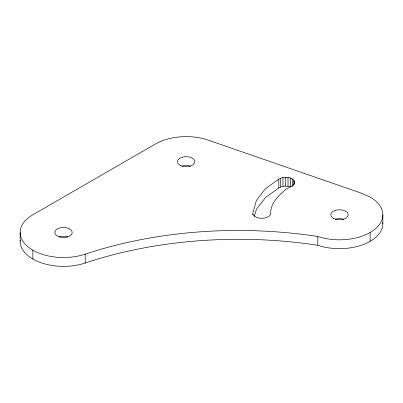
<?xml version="1.0" encoding="UTF-8"?>
<svg xmlns="http://www.w3.org/2000/svg" width="403" height="403" viewBox="0 0 403 403"><rect width="100%" height="100%" fill="white"/><g stroke="black" fill="none" stroke-linecap="round" stroke-linejoin="round"><path stroke-width="0.6" d="M254.414 216.371L256.368 209.333L265.607 197.399L278.811 188.015C282.216 185.859 286.573 185.677 290.361 186.841L290.361 177.99C286.573 176.826 282.216 177.008 278.811 179.164L265.607 188.549L256.368 200.482L252.792 213.389L252.898 215.162M290.361 177.99L292.336 178.917L293.782 180.131L294.573 181.531L294.653 183.002C293.298 186.791 288.493 187.294 285.631 189.521C278.453 195.606 270.272 203.409 270.725 213.595A9.002 5.199 0 0 1 262.106 218.29A9.002 5.199 0 0 1 252.898 213.983M317.801 236.46C291.545 232.491 265.013 230.526 238.46 230.44A306.668 177.053 0 0 0 85.199 254.162A43.363 25.036 0 0 1 29.112 247.724A43.363 25.036 0 0 1 32.85 214.779L155.503 143.962A43.363 25.036 0 0 1 207.852 139.987L361.169 193.097L370.15 197.072A43.363 25.036 0 0 1 373.888 230.017A43.363 25.036 0 0 1 317.801 236.46L317.801 245.311A306.668 177.053 0 0 0 85.199 263.013A43.363 25.036 0 0 1 40.95 262.711A43.363 25.036 0 0 1 20.2 240.148M382.85 214.779L382.85 223.63M370.15 232.481L370.15 241.332M294.653 183.002L294.653 184.181M294.573 181.531L294.573 183.889M293.782 180.131L293.782 185.44M292.336 178.917L292.336 186.589M288.009 177.421L288.009 186.272M285.475 177.26L285.475 186.11M282.966 177.511L282.966 186.367M280.684 178.166L280.684 187.017M278.811 179.164L278.811 188.015M85.199 254.162L85.199 263.013M32.85 250.182L32.85 259.038M20.15 232.481L20.15 241.332M382.8 222.446A43.363 25.036 0 0 1 362.05 245.009A43.363 25.036 0 0 1 317.801 245.311M181.834 166.182A8.675 5.007 0 0 1 190.503 166.182M59.181 236.994A8.675 5.007 0 0 1 67.85 236.994M335.15 219.292A8.675 5.007 0 0 1 343.819 219.292M59.181 236.818A8.675 5.007 0 0 0 72.187 232.481A8.675 5.007 0 0 0 59.181 228.143A8.675 5.007 0 0 0 59.181 236.818M180.035 165.21A8.675 5.007 0 0 0 194.543 162.963A8.675 5.007 0 0 0 183.924 156.832A8.675 5.007 0 0 0 180.035 165.21M333.352 218.32A8.675 5.007 0 0 0 347.865 216.073A8.675 5.007 0 0 0 337.24 209.943A8.675 5.007 0 0 0 333.352 218.32"/></g></svg>
